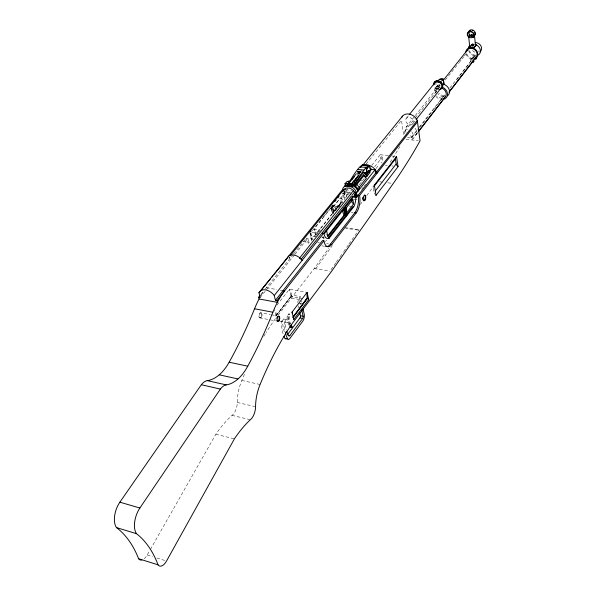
<?xml version="1.0" encoding="UTF-8"?>
<svg xmlns="http://www.w3.org/2000/svg" width="596" height="596" viewBox="0 0 596 596"><rect width="100%" height="100%" fill="white"/><g stroke="black" fill="none" stroke-linecap="round" stroke-linejoin="round"><path stroke-width="0.45" stroke-dasharray="2.98 2.23" d="M359.41 173.689L360.58 172.244L357.905 171.961L357.831 171.521A1.013 0.44 -83 0 0 357.615 171.372M275.926 316.051L291.846 295.407L276.626 315.083A2.816 1.803 37.6 0 0 275.926 316.051L274.346 309.525M316.007 234.951L316.223 233.096A8.716 6.034 39 0 0 315.805 231.062L314.785 229.013L319.94 229.788M291.824 295.512L291.794 295.534A2.764 1.81 37.6 0 0 291.064 296.525L302.53 298.596M144.247 558.705A10.631 5.416 -70.9 0 0 147.219 554.988L149.969 550.16M150.423 549.356L215.849 434.253A105.082 48.626 -74.1 0 1 232.053 415.36A10.527 5.2 -76.1 0 0 237.29 402.471A29.271 14.103 -76.8 0 1 241.805 380.457A202.119 85.645 -76.1 0 1 245.336 372.284M345.099 227.672L359.015 229.713L358.71 230.175L345.658 228.253M331.063 269.653L335.816 262.873M336.338 262.121L339.504 257.599M340.033 256.846L343.199 252.324M343.721 251.572L348.474 244.785M348.995 244.032L359.015 229.713M315.716 268.781L332.277 245.612M278.168 315.15L314.234 268.535L328.679 248.376M360.327 204.45L361.936 202.23M366.778 195.548L373.23 186.637M288.926 325.163A17.314 8.076 -79.3 0 1 286.967 316.32L288.837 313.876L289.88 314.07A13.432 6.251 -79.2 0 0 290.52 324.135M289.529 324.537A17.321 8.068 -79.3 0 1 288.01 316.521L289.88 314.07M283.018 333.604A30.433 14.162 -79.3 0 1 281.543 321.52L283.51 318.949L286.251 319.478L284.292 322.049A30.463 14.11 -79.3 0 0 285.357 332.635M297.821 302.686A5.297 2.458 -79.6 0 1 298.536 299.326L300.578 296.666L293.463 295.385M265.317 289.053L293.031 254.648M276.179 315.426L291.325 295.907M275.412 318.711L274.309 320.134A202.119 85.645 -76.1 0 0 266.174 332.516M415.852 134.666L418.124 131.738M412.76 139.039A1.065 0.827 38 0 0 412.112 137.46A1.065 0.827 38 0 0 411.076 138.451A1.065 0.827 38 0 0 412.76 139.039L417.863 132.461M470.773 59.578L473.351 56.285M411.203 137.594L418.593 128.11M419.159 127.38L444.743 94.533M449.861 87.97L471.466 60.233M471.98 59.57L474.036 56.933M407.552 137.378A4.694 3.651 38.4 0 0 412.417 136.655L416.977 130.8M419.83 127.134L432.942 110.282M433.515 109.552L444.921 94.898M456.894 79.514L470.013 62.669M473.433 58.266L476.278 54.608M276.976 305.107L289.395 289.239L305.986 292.182M325.476 241.574L326.578 240.166M375.979 168.564L377.916 166.12M473.127 44.32L473.902 44.372L473.85 45.184L473.597 44.514M412.67 123.968A4.261 3.338 38.9 0 0 410.07 117.583A4.261 3.338 38.9 0 0 405.936 121.644A4.261 3.338 38.9 0 0 412.67 123.968L414.943 121.1M361.645 189.372L363.366 187.189M363.94 186.459L365.668 184.276M473.053 45.132C473.351 43.337 473 46.562 471.101 45.005L471.034 44.342L475.623 44.64M404.937 130.971L414.742 118.604M415.323 117.874L440.124 86.591M445.309 80.035L458.577 63.303M459.151 62.573L461.46 59.667M462.034 58.937L463.77 56.754M464.344 56.024L466.072 53.841M471.436 47.486L473.783 44.529L473 44.469M434.961 88.618L437.032 86.025M359.448 184.514L364.201 178.547M406.032 127.201L414.689 116.309M415.263 115.579L439.833 84.677M470.967 45.505L471.928 44.298M374.616 166.85L382.118 157.411A4.463 3.367 38.9 0 0 380.218 154.722L371.531 165.591M335.481 210.246L342.454 201.53M338.252 207.713L339.951 205.59M341.664 203.445L342.812 202.007M316.282 235.427L317.996 233.289M318.569 232.574L320.849 229.713M334.296 210.902L341.27 202.186L340.629 197.887A2.756 1.982 38.9 0 1 342.648 200.271A2.756 1.982 38.9 0 1 341.433 202.208L334.296 210.902L333.455 206.559L340.458 197.865M315.306 234.846A9.342 6.459 39.1 0 0 314.077 228.909L315.306 234.846L332.449 213.428A9.134 6.467 39.1 0 0 331.309 207.55L314.651 228.201M309.972 233.61A12.144 5.632 -81.7 0 0 314.613 235.971L332.315 213.852L331.018 207.17M332.121 205.009L333.738 213.368L332.806 213.234L339.593 204.756A9.447 4.247 -82.4 0 0 341.508 194.534M294.498 254.887L265.66 290.692M295.08 254.164L307.819 238.348A12.747 5.915 -81.5 0 0 309.644 242.907M347.87 188.619L343.974 193.454A12.24 5.483 -82.3 0 1 344.302 200.077M333.455 206.559L340.629 197.887M406.435 118.172L408.722 115.326M290.17 256.854L289.045 258.247A2.198 1.475 38.9 0 0 289.507 257.032M358.323 172.967L360.126 170.739L360.535 170.791L358.323 172.967L358.121 171.79L360.304 172.058M357.995 173.674L360.327 170.784M260.854 294.513L263.603 291.101M293.612 253.926L305.785 238.84M312.326 230.719L322.697 217.875M323.27 217.16L331.905 206.462M345.993 189.029L343.438 192.299L349.666 193.126M358.554 173.466L360.267 171.343M366.071 164.146L401.488 120.273L403.701 135.545M358.144 173.57A2.317 1.713 39 0 1 359.09 173.332L362.01 169.718M358.866 173.786L361.779 170.165M362.092 170.203L359.179 173.823L359.09 173.332M260.161 297.523L265.108 291.377M356.967 173.22L358.747 170.955M435.87 81.853L436.011 86.785L439.468 84.349M357.697 174.904L357.324 175.157L357.183 174.375M276.626 315.083L276.589 314.517A30.947 19.541 38.6 0 0 274.957 310.3M357.905 171.961L358.099 171.924A1.959 0.857 -83 0 1 358.673 172.661L358.531 171.842M471.66 44.603L473.105 44.32M440.332 85.37L440.146 85.399A5.871 4.761 38.5 0 0 437.33 89.236M473.179 44.983L473.969 45.035M436.011 86.785L439.826 87.105L439.759 84.639M439.997 86.629L439.118 86.554A7.249 5.863 38.5 0 0 434.201 93.237M405.98 139.322L418.303 140.634M388.383 155.653L380.218 154.722L381.529 162.917M392.012 156.063L394.738 156.376M385.433 165.166L387.236 165.375M391.751 165.911L393.554 166.128M357.652 171.372L360.312 171.7M357.362 171.521L360.908 171.953M357.399 171.722L360.945 172.155M356.669 173.324L359.783 173.712M379.704 181.787L382.416 182.123M387.84 182.808L391.46 183.263M359.626 180.633L362.271 180.968A4.634 3.405 38.7 0 0 361.765 180.387M345.501 189.744L351.707 190.556M344.197 191.376L350.411 192.188M350.18 192.597L343.02 191.659L344.54 199.846M342.566 193.268L348.399 194.043M342.275 193.678L348.496 194.497M354.076 199.422L357.593 199.891M339.593 204.756L340.51 204.882M349.412 206.112L351.156 206.35M340.16 206.119L332.978 205.128L334.43 212.653M338.766 206.618L332.486 205.747L333.931 213.271M337.895 207.17L334.311 206.67A2.92 2.079 38.8 0 1 336.166 209.904M351.335 212.169L353.1 212.414M312.095 232.284L318.502 233.252M314.613 235.971L315.716 236.143M321.989 237.096L323.77 237.372M312.855 236.277L315.589 236.694M321.967 237.67L324.701 238.087M313.317 239.19L306.366 238.124A12.74 5.923 -81.5 0 0 308.862 243.347M317.668 242.274L319.478 242.55M326.727 243.675L328.545 243.958M303.424 241.663L309.51 242.609M321.818 245.805L324.552 246.23M314.234 268.535L330.013 271.165M266.36 287.697L276.782 289.552M280.351 290.185L283.025 290.662M291.407 298.037L298.536 299.326M299.199 303.357L301.911 303.848M286.967 316.32L288.01 316.521M260.854 312.781A2.6 1.281 -78.9 0 1 260.974 316.975A2.6 1.281 -78.9 0 1 258.887 316.141A2.6 1.281 -78.9 0 1 260.854 312.781L270.398 314.591M271.307 314.762L276.73 315.791M279.733 321.177L290.438 323.233M259.632 317.817L275.508 320.864M241.805 380.457L260.087 384.502M237.29 402.471L255.565 406.703M232.053 415.36L250.372 419.718M215.849 434.253L234.399 438.857M147.219 554.988L152.494 556.634M156.882 558.005L165.673 560.747M326.31 235.077L326.131 234.593A8.813 6.169 38 0 1 325.967 234.072M291.846 295.385L291.735 294.99A30.366 19.631 38.6 0 0 289.395 289.239L291.064 296.525M298.186 305.815L298.589 307.618M310.889 232.604L312.326 239.51M310.181 233.274L311.805 241.037M309.778 231.606L311.581 240.225M322.972 236.053L323.688 239.518M331.95 206.484L333.395 214.009M331.518 206.551L332.806 213.234M331.309 207.55L332.449 213.428M344.078 191.793L345.255 198.17M373.349 188.336L373.923 191.748M382.118 157.411L382.915 162.417M263.819 336.397A202.119 85.645 -76.1 0 1 265.704 333.283M286.251 319.478A2.526 1.192 -79 0 0 285.447 322.205A25.002 11.607 -79.3 0 0 286.318 329.901M283.51 318.949A2.518 1.192 -79 0 0 282.705 321.684A24.972 11.644 -79.2 0 0 284.344 331.927M289.88 324.813A13.432 6.265 -79.2 0 1 288.837 313.876M299.147 300.451A4.82 2.235 -79.6 0 1 300.578 296.666M399.938 146.482A1039.796 478.171 77.5 0 1 389.248 163.647M414.987 128.155A6.169 4.805 38.4 0 1 415.449 135.128A6.169 4.805 38.4 0 1 408.089 134.785M406.025 132.409A6.169 4.805 38.4 0 1 410.964 125.704M342.827 194.78A12.233 5.491 -82.3 0 1 342.901 199.883M261.421 294.856A62.349 29.629 -78.5 0 1 263.872 291.064M301.755 302.179A4.828 2.228 -79.6 0 1 301.852 300.943M300.555 304.578A5.304 2.451 -79.6 0 1 300.533 303.185M333.626 206.581A2.786 1.982 38.9 0 1 335.675 208.98A2.786 1.982 38.9 0 1 334.46 210.924M336.032 210.276A2.92 2.079 38.8 0 1 335.511 210.842M346.857 196.643A2.846 1.252 -82.4 0 1 347.721 193.402A2.846 1.252 -82.4 0 1 349.226 193.685M346.418 197.246A2.846 1.252 -82.4 0 1 347.051 193.558A2.846 1.252 -82.4 0 1 348.712 193.618M438.477 88.931A4.075 3.308 39.1 0 1 434.514 85.958M442.038 98.221A5.893 4.761 38.5 0 1 436.793 95.77M435.423 93.192A5.893 4.761 38.5 0 1 439.423 87.768M444.08 95.598A5.871 4.761 38.5 0 1 438.85 93.162M471.339 60.405A0.961 0.805 38.2 0 1 471.637 60.107M473.842 57.305A0.961 0.805 38.2 0 1 474.647 56.724M411.747 131.709A4.694 3.651 38.4 0 1 412.417 136.655M404.505 133.884A4.694 3.651 38.4 0 1 407.567 129.727M479.035 50.861A4.217 3.561 38.8 0 1 478.193 51.293M472.561 45.937A4.217 3.561 38.8 0 1 473.656 44.454M435.885 96.41A7.249 5.863 38.5 0 0 440.593 99.256L441.74 99.368L443.782 96.746L442.634 96.634A7.226 5.863 38.5 0 1 437.941 93.796M473.015 58.438A5.595 4.701 38.7 0 1 466.728 53.662M475.601 55.123A5.573 4.694 38.8 0 1 469.343 50.369M470.885 45.847A5.573 4.694 38.8 0 1 474.654 45.125M437.389 89.318A4.783 3.881 39.1 0 1 434.477 87.12M438.842 89.191A4.783 3.881 39.1 0 1 434.767 86.755M436.905 92.276A7.226 5.863 38.5 0 1 439.543 84.237M471.622 59.019A6.377 5.357 38.7 0 1 466.02 53.7M474.796 52.15A5.558 4.686 38.8 0 1 472.516 50.422M471.362 45.393A5.558 4.686 38.8 0 1 473.917 42.86M474.207 55.704A6.347 5.349 38.8 0 1 468.627 50.407M470.602 45.251A2.95 1.281 -7.2 0 1 472.695 44.693L474.14 44.745A2.95 1.281 -7.2 0 1 474.729 44.894M470.706 61.641A1.915 1.602 38.2 0 1 472.464 59.257M473.053 57.916A1.907 1.602 38.2 0 1 474.558 55.868M474.841 55.912A0.961 0.805 38.2 0 1 475.34 55.547M374.802 194.08A4.641 3.42 37.6 0 1 374.146 192.851M373.208 187.479A3.583 2.645 37.8 0 1 373.23 186.496M359.015 184.492A4.612 3.375 38.8 0 1 359.165 184.738M261.473 317.072A2.6 1.281 -78.9 0 0 261.353 312.878A2.6 1.281 -78.9 0 0 259.394 316.238A2.6 1.281 -78.9 0 0 261.473 317.072"/><path stroke-width="0.89" d="M362.338 172.505L364.111 172.721L364.052 172.311A1.013 0.44 -83 0 0 363.575 172.281L353.137 186.317M342.789 210.075L342.745 211.036A8.605 6.169 38 0 0 343.125 213.055L344.093 215.074L344.779 215.171L343.676 209.27L342.991 209.181M344.16 189.811L344.168 189.759A2.041 1.483 39.2 0 0 344.086 189.163L346.142 188.15A7.971 5.781 38.7 0 1 350.984 188.776L353.562 190.422A1.952 1.423 38.6 0 0 354.538 192.091L356.117 192.299L356.296 193.298M351.26 184.41L352.832 184.611L351.916 185.758L351.58 183.918L349.226 183.613L348.816 184.261A0.909 0.663 39.2 0 1 347.803 184.127L345.091 183.367L345.233 185.43A7.986 5.811 38.8 0 0 344.272 186.518M349.226 183.613L349.018 184.008A0.909 0.663 39.2 0 1 348.004 183.881L347.647 183.412L345.091 183.367M291.377 326.943L291.049 327.45A17.314 8.076 -79.3 0 1 289.909 326.519M401.741 117.375A9.156 7.174 38.9 0 1 409.37 114.104A9.156 7.174 38.9 0 1 417.289 120.437L420.068 140.82A1054.525 472.747 78.1 0 1 393.271 183.486L331.51 271.411L292.196 323.568A203.579 83.708 -76.3 0 0 260.087 384.502A29.502 13.805 -76.9 0 0 255.565 406.703A10.616 5.088 -76.3 0 1 250.372 419.718A105.909 47.598 -74.3 0 0 234.399 438.857L166.545 561.015A10.721 5.312 -71.3 0 1 158.052 564.844A196.345 98.362 -65.8 0 0 136.462 533.666A18.059 9.38 -71.6 0 1 139.881 508.015L220.371 389.076A16.524 8.269 -76.1 0 1 226.227 384.889A52.716 26.842 -78.1 0 0 237.99 378.959A44.871 22.76 -77.9 0 0 247.757 366.19A386.536 245.008 -84.3 0 0 272.879 312.23L273.72 310.158A62.833 28.995 -78.6 0 1 283.517 292.308L284.605 290.863L283.078 290.595M141.841 559.987A10.631 5.416 -70.9 0 1 138.592 558.713A194.43 100.009 -65.2 0 0 116.481 527.594A17.895 9.551 -71.2 0 1 119.863 502.182L201.329 384.74A16.39 8.441 -75.9 0 1 207.274 380.628A52.269 27.386 -77.9 0 0 219.246 374.81A44.491 23.222 -77.8 0 0 229.155 362.204A382.312 248.755 -84.5 0 0 254.544 308.773L255.393 306.724A62.349 29.629 -78.5 0 1 259.081 298.976L258.649 297.248L260.303 295.199M286.669 331.227A25.002 11.607 -79.3 0 0 288.613 335.615L288.784 335.846A1.922 0.894 -78.7 0 0 289.82 335.652L302.664 318.473A1.617 0.745 -79.2 0 0 303.118 316.238L301.703 309.927M287.637 334.401L299.967 317.966A1.609 0.745 -79.2 0 0 300.421 315.731L299.81 313.027M293.523 319.039A2.831 1.818 37.2 0 1 293.791 319.449L308.698 299.706L307.096 292.375L292.092 312.066A31.908 20.771 36.1 0 0 292.01 313.012M292.964 317.258L307.238 297.776A31.283 20.838 36.1 0 1 307.096 292.375M307.387 298.305L293.038 317.333L307.312 298.186M375.8 195.16A4.641 3.42 37.6 0 0 376.031 195.346L398.068 166.656L396.549 156.584A3.464 2.637 37.8 0 0 396.347 156.696M375.197 191.13L396.184 163.975L395.416 158.938A3.464 2.637 37.8 0 1 395.99 156.986M327.159 246.498A12.829 5.804 -81.4 0 0 330.355 244.233L331.808 244.457L356.296 212.861A12.322 5.371 -82.3 0 0 359.567 195.518L417.483 121.852M373.781 186.749L395.416 158.938M330.355 244.233L354.873 212.668A12.315 5.379 -82.3 0 0 358.144 195.332L375.577 173.213L375.011 169.786L355.164 194.728M418.697 131.001L445.421 96.567M449.153 91.762L476.308 56.776M418.429 131.723L443.945 98.832M449.049 92.253L472.866 61.552M373.938 185.356A3.583 2.645 37.8 0 1 374.333 185.11L396.549 156.584M329.156 238.191L346.619 215.879L345.062 207.49L324.008 234.079L324.611 235.83A12.218 5.528 -81.6 0 0 329.156 238.191L328.232 238.05L345.71 215.752L344.153 207.363M346.202 215.126L347.11 215.26L353.8 206.708A9.506 4.165 -82.3 0 0 355.782 197.462M327.703 235.919L344.093 215.074M259.081 298.976L277.371 302.343L276.954 300.593L323.941 240.829A12.836 5.796 -81.4 0 0 331.808 244.457M344.779 215.171L327.83 236.746L326.645 230.786M353.651 203.877L346.76 212.645L345.948 208.287L352.869 199.533L353.651 203.877A2.905 2.101 38.2 0 1 351.826 200.658M346.76 214.418L352.899 206.589L353.8 206.708M476.495 44.7L474.163 47.658L468.68 47.293L468.754 47.963L471.503 48.149M276.954 300.593L275.419 300.317L322.473 240.598L323.941 240.829M417.289 120.437L376.732 171.924L376.97 173.384L375.577 173.213M354.031 196.159L345.553 206.864L347.11 215.26M416.075 119.662L441.003 88.104M322.466 233.461L322.868 232.917M359.209 187.271L366.443 178.167L363.873 175.671M275.419 300.317L274.272 295.527L353.041 196.181L351.454 195.972L301.032 259.416M354.546 194.281L356.117 192.299M354.844 186.883A6.526 4.746 38.7 0 1 357.414 189.535L358.308 189.647L359.544 188.083A7.189 5.245 38.7 0 0 355.358 183.717M335.608 218.494L336.747 217.063M365.162 177.332L366.138 176.118L367.017 176.222L366.764 174.755L369.662 171.126A2.66 1.974 38.7 0 0 368.283 170.478M375.42 169.838L371.509 169.368L369.028 172.482L369.9 172.587L369.662 171.126M468.68 47.293L470.095 45.52M468.754 47.963L470.162 46.19M367.017 176.222L369.9 172.587M443.275 80.341L467.398 50.004M352.445 194.728L354.538 192.091M364.931 173.779L366.719 171.544L366.041 167.521L363.947 170.113A80.318 33.473 -81.5 0 0 357.712 179.307A16.286 7.145 -83.1 0 1 356.632 180.931L351.655 186.965L345.106 186.22A8.001 5.811 38.8 0 0 342.424 191.137M355.03 186.749L364.216 175.246L364.35 176.021M360.267 167.476L362.599 164.593L369.602 165.427L366.704 169.048L367.136 171.596L365.348 173.831L364.73 172.602L364.879 173.458M365.385 174.106L366.547 172.654M366.138 176.118L365.884 174.65L368.76 170.62M299.378 258.366L353.562 190.422M354.24 186.28L365.147 172.654M356.632 193.007A8.001 5.811 38.8 0 0 351.953 187.107L351.58 183.918M351.685 183.762L359.217 174.412M353.644 181.81L358.725 175.507M409.296 114.611L435.058 82.539M472.136 36.505L471.637 36.587M334.937 201.47L336.107 200.025M337.858 197.85L339.027 196.404M351.245 184.313L352.959 181.817L354.531 182.018L354.754 183.27M258.649 297.248L260.161 297.523L258.977 292.755L341.895 190.429L343.668 190.668M360.513 167.349L362.241 165.211L369.118 166.031A0.931 0.395 -83.1 0 1 368.835 166.157A2.25 0.961 -83.1 0 0 367.62 167.677A0.931 0.402 -83.1 0 1 367.404 168.176L365.676 167.968M349.435 181.303L350.381 180.141A16.241 7.204 -83.1 0 0 351.469 178.524A80.117 33.763 -81.5 0 1 357.742 169.361L359.842 166.776L367.62 167.677M258.977 292.755L270.711 278.585M271.865 277.162L273.013 275.739M274.167 274.324L287.406 257.979A9.476 6.37 38.5 0 1 293.835 254.991A9.476 6.37 38.5 0 1 302.135 260.392M363.024 164.913L402.561 116.093M348.049 183.613L349.822 181.422L348.258 181.221A2.391 1.252 -10.3 0 0 346.485 183.412L349.688 184.209M356.103 174.025L348.101 183.911L349.673 184.112M290.587 255.282L344.086 189.163M351.647 180.014L354.478 176.52M355.998 193.804L355.864 193.976A1.177 0.514 -82.5 0 0 355.626 194.668M469.879 45.818L469.797 45.907A2.95 1.281 -7.2 0 0 470.453 47.099L471.734 47.322A2.95 1.281 -7.2 0 0 475.079 46.428L475.399 46.086A2.95 1.281 -7.2 0 0 475.176 45.125M474.282 35.976L474.751 35.574A3.68 3.129 40.1 0 0 473.224 30.262A3.68 3.129 40.1 0 0 468.523 32.281M442.575 85.153L443.953 84.178L443.417 79.708A2.064 0.946 -7.5 0 0 442.314 78.583A2.064 0.946 -7.5 0 0 439.647 79.38L443.446 79.708L443.983 84.461L444.676 84.692A7.226 5.863 38.5 0 1 449.339 90.145A7.226 5.863 38.5 0 1 447.432 95.837M436.57 81.361L439.617 79.395M291.049 327.45L292.085 327.651L292.45 326.891A13.432 6.251 -79.2 0 1 290.915 325.014M473.418 35.916L473.857 35.73A3.218 2.734 40.1 0 0 474.401 35.268M364.111 172.721L364.298 172.684A1.967 0.849 -82.9 0 1 364.774 173.116M471.518 34.508C470.073 35.499 473.522 33.242 471.712 36.475M469.603 36.46L470.438 36.512M439.379 79.41L443.417 79.7L439.692 82.166L435.87 81.853M360.617 167.171A0.931 0.402 -83.1 0 0 360.736 166.85A2.242 0.969 -83.1 0 1 361.958 165.338L368.835 166.157M366.287 168.996L366.704 169.048M357.742 169.361L363.947 170.113M375.331 171.752L376.732 171.924L374.422 168.653A9.73 7.226 38.7 0 0 363.873 165.345M366.719 171.544L367.136 171.596M365.467 174.598L365.884 174.65M355.931 179.083L357.712 179.307M353.957 180.588L356.632 180.931M351.186 184.015L352.765 184.216A2.853 1.49 -10.2 0 0 354.531 182.018M349.018 183.866L351.379 184.171M346.529 185.065L349.219 185.408M345.427 185.2L351.707 186.012M351.521 186.243L345.233 185.43L345.367 186.153M358.658 187.971L359.544 188.083M358.144 195.332L359.567 195.518M354.873 212.668L356.296 212.861M345.71 215.752L346.619 215.879M300.421 315.731L303.118 316.238M254.544 308.773L272.879 312.23M299.967 317.966L302.664 318.473M288.01 335.295L289.82 335.652M283.994 336.338A30.433 14.162 -79.3 0 0 284.568 337.56L285.089 338.476L287.816 339.02A3.539 1.654 -78.6 0 0 289.738 338.662L302.753 321.207A5.133 2.369 -79.2 0 0 304.332 316.513L304.362 315.865A5.133 2.369 -79.2 0 0 304.198 314.114L303.059 308.981M229.155 362.204L247.757 366.19M219.246 374.81L237.99 378.959M207.274 380.628L226.227 384.889M201.329 384.74L220.371 389.076M119.863 502.182L139.881 508.015M116.481 527.594L136.462 533.666M138.592 558.713L158.052 564.844M471.026 35.775L470.87 35.708A3.218 2.734 40.1 0 1 469.141 31.685M469.804 37.295L469.641 37.228A3.226 2.734 40.1 0 1 468.151 32.773A3.226 2.734 40.1 0 1 472.74 32.817A3.226 2.734 40.1 0 1 472.635 37.257L472.196 37.444L473.537 37.094A3.688 3.129 40.1 0 0 472.792 32.326A3.688 3.129 40.1 0 0 467.942 32.281A3.688 3.129 40.1 0 0 468.694 37.056L468.97 37.243M351.491 184.648L353.257 185.475A7.986 5.811 38.8 0 1 357.928 191.368M470.192 35.723L469.924 35.529A3.68 3.129 40.1 0 1 469.268 34.836M307.447 298.365L307.469 298.38A2.779 1.825 37.2 0 1 308.698 299.706M285.089 338.476L285.141 338.55A3.539 1.661 -78.6 0 0 286.117 338.863M287.816 339.02L287.302 338.096A30.463 14.11 -79.3 0 1 285.357 332.635M355.834 194.601L355.305 194.043A1.84 0.805 -82.4 0 0 354.531 194.981L354.352 196.747L354.948 197.567A1.84 0.805 -82.4 0 0 355.566 197.008M355.678 196.918L356.274 197.745A1.84 0.797 -82.4 0 0 357.049 196.807L357.228 195.048L356.632 194.221A1.84 0.797 -82.4 0 0 355.857 195.153L355.678 196.918A1.155 0.507 -82.4 0 1 355.477 196.71M353.041 196.181L353.093 196.397A1.155 0.507 -82.4 0 0 353.815 196.352M292.092 312.066L293.791 319.449M345.293 183.114L345.628 184.946M348.258 181.221L348.332 181.616M349.822 181.422L349.949 182.115M352.765 184.216L353.018 185.669M369.602 165.427L370.474 170.665A4.582 3.405 38.8 0 0 369.974 170.084M374.333 185.11L376.031 195.346M471.369 48.321C471.935 47.188 470.043 47.069 470.572 48.269M468.68 36.669L469.67 46.25M474.565 36.147L475.519 45.743M292.085 327.651A17.321 8.068 -79.3 0 1 289.961 325.364M259.2 292.792A9.819 6.325 38.4 0 1 265.689 289.902A9.819 6.325 38.4 0 1 274.272 295.527M326.37 246.513A12.829 5.804 -81.4 0 1 325.61 246.29M278.541 316.133A2.622 1.252 -79 0 1 279.107 319.151A2.622 1.252 -79 0 1 277.311 321.214M277.028 321.006A2.622 1.252 -79 0 1 276.805 320.641M276.745 318.197A2.622 1.252 -79 0 1 276.946 317.556M277.527 316.543A2.622 1.252 -79 0 1 277.87 316.238M351.968 200.286A2.905 2.101 38.2 0 1 352.869 199.533M345.278 208.719A2.935 2.108 38.2 0 1 345.948 208.287M354.881 196.889A1.155 0.507 -82.4 0 1 354.68 196.605L354.62 196.375A1.155 0.507 -82.4 0 1 354.963 194.788M350.716 194.43A1.155 0.507 -82.4 0 1 350.97 194.125M356.155 194.758A1.155 0.507 -82.4 0 1 356.356 195.041L356.415 195.279A1.155 0.507 -82.4 0 1 355.939 196.978M355.529 195.324A1.155 0.507 -82.4 0 1 355.633 195.086M364.551 195.108A2.861 1.229 -82.4 0 1 365.05 198.833A2.861 1.229 -82.4 0 1 363.158 200.42M362.785 199.436A2.861 1.229 -82.4 0 1 362.845 197.291M369.788 167.841A4.574 3.405 38.8 0 1 371.509 169.368M398.068 166.656A4.492 3.412 37.6 0 1 396.184 163.975M354.106 185.267A7.204 5.245 38.7 0 1 358.308 189.647M365.624 174.166A2.675 1.974 38.7 0 1 366.764 174.755M354.732 183.158A2.853 1.49 -10.2 0 1 352.966 185.356M362.241 165.211A0.931 0.402 -83.2 0 1 361.958 165.338M434.283 84.081A4.075 3.308 39.1 0 1 439.975 82.628A4.075 3.308 39.1 0 1 440.295 88.61M442.262 88.372A5.893 4.761 38.5 0 1 446.069 92.812A5.893 4.761 38.5 0 1 444.519 97.439M472.904 60.516A0.961 0.805 38.2 0 1 472.017 61.716M442.619 87.292A7.249 5.863 38.5 0 1 447.454 93.609A7.249 5.863 38.5 0 1 443.975 99.152M466.824 51.092A5.595 4.701 38.7 0 1 474.662 49.602A5.595 4.701 38.7 0 1 475.429 57.633M433.627 84.952A4.783 3.881 39.1 0 1 437.129 81.049A4.783 3.881 39.1 0 1 442.299 84.937A4.783 3.881 39.1 0 1 439.677 89.512M433.918 84.587A4.783 3.881 39.1 0 1 437.047 80.698A4.783 3.881 39.1 0 1 442.299 83.842A4.783 3.881 39.1 0 1 440.973 88.811M443.953 84.2A2.056 0.954 -7.4 0 1 442.336 84.952M474.647 58.87A6.377 5.357 38.7 0 0 477.716 53.066A6.377 5.357 38.7 0 0 472.084 47.717L469.045 47.889A6.377 5.357 38.7 0 0 465.871 52.195M475.198 42.614A5.558 4.686 38.8 0 1 480.994 46.071A5.558 4.686 38.8 0 1 479.892 51.882M468.739 47.486A6.347 5.349 38.8 0 1 469.387 46.242M476.226 44.923A6.347 5.349 38.8 0 1 480.287 49.759A6.347 5.349 38.8 0 1 478.499 54.907M468.814 36.326A2.965 1.274 -7.3 0 0 470.058 37.652L470.758 37.719A2.965 1.274 -7.3 0 0 474.118 36.825L474.438 36.49A2.965 1.274 -7.3 0 0 473.179 35.164L472.479 35.097A2.965 1.274 -7.3 0 0 470.244 35.417M470.065 30.612A3.218 2.734 40.1 0 1 470.743 30.322M472.293 30.329A3.218 2.734 40.1 0 1 473.06 30.627M474.736 32.43A3.218 2.734 40.1 0 1 474.96 33.197M474.975 33.957A3.218 2.734 40.1 0 1 474.788 34.665M473.313 59.764A1.915 1.602 38.2 0 1 471.876 62.52M476.524 57.715A1.907 1.602 38.2 0 1 475.362 59.287M310.963 231.129L309.778 231.606L310.963 231.129M356.944 195.346L356.885 195.115A1.155 0.507 -82.4 0 0 356.222 195.056A1.155 0.507 -82.4 0 0 355.946 196.546L356.006 196.784A1.155 0.507 -82.4 0 0 356.669 196.844A1.155 0.507 -82.4 0 0 356.944 195.346M279.144 320.454A2.622 1.252 -79 0 0 279.047 316.23A2.622 1.252 -79 0 0 277.103 319.627A2.622 1.252 -79 0 0 279.144 320.454M365.221 199.861A2.861 1.229 -82.4 0 0 365.072 195.175A2.861 1.229 -82.4 0 0 363.24 198.826A2.861 1.229 -82.4 0 0 365.221 199.861"/></g></svg>
